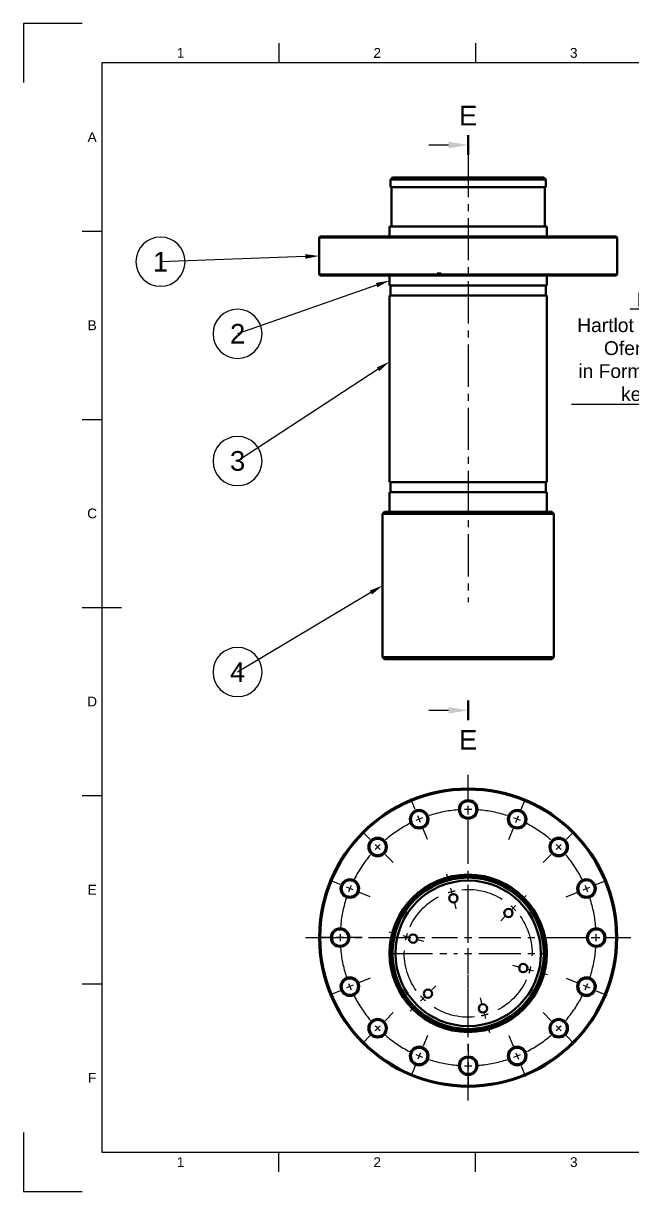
# Model space of a CAD drawing. Header units: millimetres. Extents: x 0 to 420, y 0 to 297.
# Drawn here: x 0 to 155, y 0 to 297 of the extents above; entities that cross this region are included whole.
import ezdxf
from ezdxf import colors
from ezdxf.entities.mleader import LeaderData, LeaderLine
from ezdxf.enums import TextEntityAlignment as Align
from ezdxf.math import Vec2, Vec3

# ---------------------------------------------------------------- set-up
doc = ezdxf.new("R2010")
doc.units = ezdxf.units.MM
doc.header["$LTSCALE"] = 0.75
doc.linetypes.add('CENTER2', pattern=[28.575, 19.05, -3.175, 3.175, -3.175])
for name, color, linetype, lineweight in [('Balloons', 7, 'Continuous', 25), ('Border', 7, 'Continuous', 25), ('Leaders', 7, 'Continuous', 25), ('Section Lines', 7, 'Continuous', 25), ('Smart Centers', 7, 'CENTER2', 25), ('Visible', 7, 'Continuous', 50)]:
    doc.layers.add(name, color=color, linetype=linetype, lineweight=lineweight)
doc.styles.add('FusionTitle', font='')
doc.styles.get("Standard").update_dxf_attribs({"font": 'arial.ttf'})
doc.styles.get('FusionTitle').set_extended_font_data('Arial Unicode MS')

# ---------------------------------------------------------------- blocks, each defined once
blk = doc.blocks.new('ISO_A3_SHEET')
at = {"layer": 'Border'}
for p, q in [((15, 297), (0, 297)), ((0, 297), (0, 282)), ((65, 292), (65, 287)), ((115, 292), (115, 287)), ((410, 287), (20, 287)), ((20, 287), (20, 10)), ((15, 244.16666), (20, 244.16666)), ((15, 196.33333), (20, 196.33333)), ((15, 148.5), (25, 148.5)), ((15, 100.66667), (20, 100.66667)), ((15, 52.83334), (20, 52.83334)), ((0, 15), (0, 0)), ((20, 10), (410, 10)), ((65, 5), (65, 10)), ((115, 5), (115, 10)), ((0, 0), (15, 0))]:
    blk.add_line(p, q, dxfattribs=at)
at = {"layer": 'Border', "style": 'FusionTitle'}
for s, p in [('1', (40, 289.5)), ('2', (90, 289.5)), ('3', (140, 289.5)), ('A', (17.5, 268.08333)), ('B', (17.5, 220.25)), ('C', (17.5, 172.41667)), ('D', (17.5, 124.58334)), ('E', (17.5, 76.75001)), ('F', (17.5, 28.91668)), ('1', (40, 7.5)), ('2', (90, 7.5)), ('3', (140, 7.5))]:
    blk.add_text(s, height=2.5, dxfattribs=at).set_placement(p, align=Align.MIDDLE)
blk = doc.blocks.new('*U7')
at = {"layer": 'Smart Centers', "color": 0, "ltscale": 0.75, "transparency": 16777216}
blk.add_line((0, 59.480847), (0, -54.233928), dxfattribs=at)
blk = doc.blocks.new('*B16')
at = {"transparency": 16777216}
for start, end in [(90, 270), (270, 90)]:
    blk.add_arc((0, 0), 6.25, start, end, dxfattribs=at)
at = {"transparency": 16777216, "insert": (0, 0), "char_height": 5, "attachment_point": 5}
blk.add_mtext('4', dxfattribs=at)
blk = doc.blocks.new('*B17')
at = {"transparency": 16777216}
for start, end in [(90, 270), (270, 90)]:
    blk.add_arc((0, 0), 6.25, start, end, dxfattribs=at)
at = {"transparency": 16777216, "insert": (0, 0), "char_height": 5, "attachment_point": 5}
blk.add_mtext('3', dxfattribs=at)
blk = doc.blocks.new('*B18')
at = {"transparency": 16777216}
for start, end in [(90, 270), (270, 90)]:
    blk.add_arc((0, 0), 6.25, start, end, dxfattribs=at)
at = {"transparency": 16777216, "insert": (0, 0), "char_height": 5, "attachment_point": 5}
blk.add_mtext('2', dxfattribs=at)
blk = doc.blocks.new('*B19')
at = {"transparency": 16777216}
for start, end in [(90, 270), (270, 90)]:
    blk.add_arc((0, 0), 6.25, start, end, dxfattribs=at)
at = {"transparency": 16777216, "insert": (0, 0), "char_height": 5, "attachment_point": 5}
blk.add_mtext('1', dxfattribs=at)
blk = doc.blocks.new('*U21')
at = {"layer": 'Smart Centers', "color": 0, "ltscale": 0.75, "transparency": 16777216}
for p, q in [((0, 2.678906), (0, 41.4)), ((-41.4, 0), (-2.678906, 0)), ((2.678906, 0), (41.4, 0)), ((0, -41.4), (0, -2.678906))]:
    blk.add_line(p, q, dxfattribs=at)
at = {"layer": 'Smart Centers', "color": 0, "linetype": 'Continuous', "ltscale": 0.75, "transparency": 16777216}
for p, q in [((-0.892969, 0), (0.892969, 0)), ((0, -0.892969), (0, 0.892969))]:
    blk.add_line(p, q, dxfattribs=at)
blk = doc.blocks.new('*U22')
at = {"layer": 'Smart Centers', "color": 0, "ltscale": 0.75, "transparency": 16777216}
for p, q in [((-13.491086, 32.570362), (-14.60894, 35.269101)), ((-10.322886, 24.92165), (-11.44074, 27.620389))]:
    blk.add_line(p, q, dxfattribs=at)
at = {"layer": 'Smart Centers', "color": 0, "linetype": 'Continuous', "ltscale": 0.75, "transparency": 16777216}
blk.add_line((-12.124188, 29.27038), (-12.807637, 30.920371), dxfattribs=at)
blk.add_arc((0, 0), 32.575, 110.929319, 114.070681, dxfattribs=at)
blk = doc.blocks.new('*U23')
at = {"layer": 'Smart Centers', "color": 0, "ltscale": 0.75, "transparency": 16777216}
for p, q in [((0, 35.253906), (0, 38.175)), ((0, 26.975), (0, 29.896094))]:
    blk.add_line(p, q, dxfattribs=at)
at = {"layer": 'Smart Centers', "color": 0, "linetype": 'Continuous', "ltscale": 0.75, "transparency": 16777216}
blk.add_line((0, 31.682031), (0, 33.467969), dxfattribs=at)
blk.add_arc((0, 0), 32.575, 88.429319, 91.570681, dxfattribs=at)
blk = doc.blocks.new('*U24')
at = {"layer": 'Smart Centers', "color": 0, "ltscale": 0.75, "transparency": 16777216}
for p, q in [((13.491086, 32.570362), (14.60894, 35.269101)), ((10.322886, 24.92165), (11.44074, 27.620389))]:
    blk.add_line(p, q, dxfattribs=at)
at = {"layer": 'Smart Centers', "color": 0, "linetype": 'Continuous', "ltscale": 0.75, "transparency": 16777216}
blk.add_line((12.124188, 29.27038), (12.807637, 30.920371), dxfattribs=at)
blk.add_arc((0, 0), 32.575, 65.929319, 69.070681, dxfattribs=at)
blk = doc.blocks.new('*U25')
at = {"layer": 'Smart Centers', "color": 0, "ltscale": 0.75, "transparency": 16777216}
for p, q in [((24.928276, 24.928276), (26.993801, 26.993801)), ((19.074205, 19.074205), (21.139731, 21.139731))]:
    blk.add_line(p, q, dxfattribs=at)
at = {"layer": 'Smart Centers', "color": 0, "linetype": 'Continuous', "ltscale": 0.75, "transparency": 16777216}
blk.add_line((22.402579, 22.402579), (23.665428, 23.665428), dxfattribs=at)
blk.add_arc((0, 0), 32.575, 43.429319, 46.570681, dxfattribs=at)
blk = doc.blocks.new('*U26')
at = {"layer": 'Smart Centers', "color": 0, "linetype": 'Continuous', "ltscale": 0.75, "transparency": 16777216}
blk.add_line((29.27038, 12.124188), (30.920371, 12.807637), dxfattribs=at)
at = {"layer": 'Smart Centers', "color": 0, "ltscale": 0.75, "transparency": 16777216}
for p, q in [((32.570362, 13.491086), (35.269101, 14.60894)), ((24.92165, 10.322886), (27.620389, 11.44074))]:
    blk.add_line(p, q, dxfattribs=at)
at = {"layer": 'Smart Centers', "color": 0, "linetype": 'Continuous', "ltscale": 0.75, "transparency": 16777216}
blk.add_arc((0, 0), 32.575, 20.929319, 24.070681, dxfattribs=at)
blk = doc.blocks.new('*U27')
at = {"layer": 'Smart Centers', "color": 0, "ltscale": 0.75, "transparency": 16777216}
for p, q in [((26.975, 0), (29.896094, 0)), ((35.253906, 0), (38.175, 0))]:
    blk.add_line(p, q, dxfattribs=at)
at = {"layer": 'Smart Centers', "color": 0, "linetype": 'Continuous', "ltscale": 0.75, "transparency": 16777216}
blk.add_line((31.682031, 0), (33.467969, 0), dxfattribs=at)
blk.add_arc((0, 0), 32.575, 358.429319, 1.570681, dxfattribs=at)
blk = doc.blocks.new('*U28')
at = {"layer": 'Smart Centers', "color": 0, "ltscale": 0.75, "transparency": 16777216}
for p, q in [((24.92165, -10.322886), (27.620389, -11.44074)), ((32.570362, -13.491086), (35.269101, -14.60894))]:
    blk.add_line(p, q, dxfattribs=at)
at = {"layer": 'Smart Centers', "color": 0, "linetype": 'Continuous', "ltscale": 0.75, "transparency": 16777216}
blk.add_line((29.27038, -12.124188), (30.920371, -12.807637), dxfattribs=at)
blk.add_arc((0, 0), 32.575, 335.929319, 339.070681, dxfattribs=at)
blk = doc.blocks.new('*U29')
at = {"layer": 'Smart Centers', "color": 0, "ltscale": 0.75, "transparency": 16777216}
for p, q in [((19.074205, -19.074205), (21.139731, -21.139731)), ((24.928276, -24.928276), (26.993801, -26.993801))]:
    blk.add_line(p, q, dxfattribs=at)
at = {"layer": 'Smart Centers', "color": 0, "linetype": 'Continuous', "ltscale": 0.75, "transparency": 16777216}
blk.add_line((22.402579, -22.402579), (23.665428, -23.665428), dxfattribs=at)
blk.add_arc((0, 0), 32.575, 313.429319, 316.570681, dxfattribs=at)
blk = doc.blocks.new('*U30')
at = {"layer": 'Smart Centers', "color": 0, "ltscale": 0.75, "transparency": 16777216}
for p, q in [((10.322886, -24.92165), (11.44074, -27.620389)), ((13.491086, -32.570362), (14.60894, -35.269101))]:
    blk.add_line(p, q, dxfattribs=at)
at = {"layer": 'Smart Centers', "color": 0, "linetype": 'Continuous', "ltscale": 0.75, "transparency": 16777216}
blk.add_line((12.124188, -29.27038), (12.807637, -30.920371), dxfattribs=at)
blk.add_arc((0, 0), 32.575, 290.929319, 294.070681, dxfattribs=at)
blk = doc.blocks.new('*U31')
at = {"layer": 'Smart Centers', "color": 0, "ltscale": 0.75, "transparency": 16777216}
for p, q in [((0, -26.975), (0, -29.896094)), ((0, -35.253906), (0, -38.175))]:
    blk.add_line(p, q, dxfattribs=at)
at = {"layer": 'Smart Centers', "color": 0, "linetype": 'Continuous', "ltscale": 0.75, "transparency": 16777216}
blk.add_line((0, -31.682031), (0, -33.467969), dxfattribs=at)
blk.add_arc((0, 0), 32.575, 268.429319, 271.570681, dxfattribs=at)
blk = doc.blocks.new('*U32')
at = {"layer": 'Smart Centers', "color": 0, "ltscale": 0.75, "transparency": 16777216}
for p, q in [((-10.322886, -24.92165), (-11.44074, -27.620389)), ((-13.491086, -32.570362), (-14.60894, -35.269101))]:
    blk.add_line(p, q, dxfattribs=at)
at = {"layer": 'Smart Centers', "color": 0, "linetype": 'Continuous', "ltscale": 0.75, "transparency": 16777216}
blk.add_line((-12.124188, -29.27038), (-12.807637, -30.920371), dxfattribs=at)
blk.add_arc((0, 0), 32.575, 245.929319, 249.070681, dxfattribs=at)
blk = doc.blocks.new('*U33')
at = {"layer": 'Smart Centers', "color": 0, "ltscale": 0.75, "transparency": 16777216}
for p, q in [((-19.074205, -19.074205), (-21.139731, -21.139731)), ((-24.928276, -24.928276), (-26.993801, -26.993801))]:
    blk.add_line(p, q, dxfattribs=at)
at = {"layer": 'Smart Centers', "color": 0, "linetype": 'Continuous', "ltscale": 0.75, "transparency": 16777216}
blk.add_line((-22.402579, -22.402579), (-23.665428, -23.665428), dxfattribs=at)
blk.add_arc((0, 0), 32.575, 223.429319, 226.570681, dxfattribs=at)
blk = doc.blocks.new('*U34')
at = {"layer": 'Smart Centers', "color": 0, "ltscale": 0.75, "transparency": 16777216}
for p, q in [((-24.92165, -10.322886), (-27.620389, -11.44074)), ((-32.570362, -13.491086), (-35.269101, -14.60894))]:
    blk.add_line(p, q, dxfattribs=at)
at = {"layer": 'Smart Centers', "color": 0, "linetype": 'Continuous', "ltscale": 0.75, "transparency": 16777216}
blk.add_line((-29.27038, -12.124188), (-30.920371, -12.807637), dxfattribs=at)
blk.add_arc((0, 0), 32.575, 200.929319, 204.070681, dxfattribs=at)
blk = doc.blocks.new('*U35')
at = {"layer": 'Smart Centers', "color": 0, "ltscale": 0.75, "transparency": 16777216}
for p, q in [((-35.253906, 0), (-38.175, 0)), ((-26.975, 0), (-29.896094, 0))]:
    blk.add_line(p, q, dxfattribs=at)
at = {"layer": 'Smart Centers', "color": 0, "linetype": 'Continuous', "ltscale": 0.75, "transparency": 16777216}
blk.add_line((-31.682031, 0), (-33.467969, 0), dxfattribs=at)
blk.add_arc((0, 0), 32.575, 178.429319, 181.570681, dxfattribs=at)
blk = doc.blocks.new('*U36')
at = {"layer": 'Smart Centers', "color": 0, "ltscale": 0.75, "transparency": 16777216}
for p, q in [((-32.570362, 13.491086), (-35.269101, 14.60894)), ((-24.92165, 10.322886), (-27.620389, 11.44074))]:
    blk.add_line(p, q, dxfattribs=at)
at = {"layer": 'Smart Centers', "color": 0, "linetype": 'Continuous', "ltscale": 0.75, "transparency": 16777216}
blk.add_line((-29.27038, 12.124188), (-30.920371, 12.807637), dxfattribs=at)
blk.add_arc((0, 0), 32.575, 155.929319, 159.070681, dxfattribs=at)
blk = doc.blocks.new('*U37')
at = {"layer": 'Smart Centers', "color": 0, "ltscale": 0.75, "transparency": 16777216}
for p, q in [((-24.928276, 24.928276), (-26.993801, 26.993801)), ((-19.074205, 19.074205), (-21.139731, 21.139731))]:
    blk.add_line(p, q, dxfattribs=at)
at = {"layer": 'Smart Centers', "color": 0, "linetype": 'Continuous', "ltscale": 0.75, "transparency": 16777216}
blk.add_line((-22.402579, 22.402579), (-23.665428, 23.665428), dxfattribs=at)
blk.add_arc((0, 0), 32.575, 133.429319, 136.570681, dxfattribs=at)
blk = doc.blocks.new('*U38')
at = {"layer": 'Smart Centers', "color": 0, "ltscale": 0.75, "transparency": 16777216}
for radius, start, end in [(32.58, 94.7132, 107.7868), (32.57, 72.2132, 85.2868), (32.58, 117.2132, 130.2868), (32.57, 49.7132, 62.7868), (32.57, 139.7132, 152.7868), (32.57, 27.2132, 40.2868), (32.58, 162.2132, 175.2868), (32.57, 4.7132, 17.7868), (32.57, 184.7132, 197.7868), (32.58, 342.2132, 355.2868), (32.57, 207.2132, 220.2868), (32.58, 319.7132, 332.7868), (32.57, 229.7132, 242.7868), (32.58, 297.2132, 310.2868), (32.57, 252.2132, 265.2868), (32.57, 274.7132, 287.7868)]:
    blk.add_arc((0, 0), radius, start, end, dxfattribs=at)
for name in ['*U23', '*U22', '*U24', '*U37', '*U25', '*U36', '*U26', '*U35', '*U27', '*U34', '*U28', '*U33', '*U29', '*U32', '*U30', '*U31']:
    blk.add_blockref(name, (0, 0), dxfattribs=at)
blk = doc.blocks.new('*U39')
at = {"layer": 'Smart Centers', "color": 0, "ltscale": 0.75, "transparency": 16777216}
for p, q in [((-4.899161, 18.283919), (-5.385636, 20.099468)), ((-3.974692, 14.833753), (-4.436927, 16.558836)), ((-3.025983, 11.293122), (-3.512458, 13.10867))]:
    blk.add_line(p, q, dxfattribs=at)
at = {"layer": 'Smart Centers', "color": 0, "ltscale": 0.75, "transparency": 16777216, "extrusion": (0, 0, -1)}
blk.add_arc((0, 0), 16.25, 71.85109, 78.14891, dxfattribs=at)
blk = doc.blocks.new('*U40')
at = {"layer": 'Smart Centers', "color": 0, "ltscale": 0.75, "transparency": 16777216}
for p, q in [((10.859061, 10.859061), (12.121909, 12.121909)), ((13.384758, 13.384758), (14.713831, 14.713831)), ((8.267139, 8.267139), (9.596212, 9.596212))]:
    blk.add_line(p, q, dxfattribs=at)
at = {"layer": 'Smart Centers', "color": 0, "ltscale": 0.75, "transparency": 16777216, "extrusion": (0, 0, -1)}
blk.add_arc((0, 0), 16.25, 131.85109, 138.14891, dxfattribs=at)
blk = doc.blocks.new('*U41')
at = {"layer": 'Smart Centers', "color": 0, "ltscale": 0.75, "transparency": 16777216}
for p, q in [((3.025983, -11.293122), (3.512458, -13.10867)), ((3.974692, -14.833753), (4.436927, -16.558836)), ((4.899161, -18.283919), (5.385636, -20.099468))]:
    blk.add_line(p, q, dxfattribs=at)
at = {"layer": 'Smart Centers', "color": 0, "ltscale": 0.75, "transparency": 16777216, "extrusion": (0, 0, -1)}
blk.add_arc((0, 0), 16.25, 251.85109, 258.14891, dxfattribs=at)
blk = doc.blocks.new('*U42')
at = {"layer": 'Smart Centers', "color": 0, "ltscale": 0.75, "transparency": 16777216}
for p, q in [((-18.283919, 4.899161), (-20.099468, 5.385636)), ((-14.833753, 3.974692), (-16.558836, 4.436927)), ((-11.293122, 3.025983), (-13.10867, 3.512458))]:
    blk.add_line(p, q, dxfattribs=at)
at = {"layer": 'Smart Centers', "color": 0, "ltscale": 0.75, "transparency": 16777216, "extrusion": (0, 0, -1)}
blk.add_arc((0, 0), 16.25, 11.85109, 18.14891, dxfattribs=at)
blk = doc.blocks.new('*U43')
at = {"layer": 'Smart Centers', "color": 0, "ltscale": 0.75, "transparency": 16777216}
for p, q in [((11.293122, -3.025983), (13.10867, -3.512458)), ((14.833753, -3.974692), (16.558836, -4.436927)), ((18.283919, -4.899161), (20.099468, -5.385636))]:
    blk.add_line(p, q, dxfattribs=at)
at = {"layer": 'Smart Centers', "color": 0, "ltscale": 0.75, "transparency": 16777216, "extrusion": (0, 0, -1)}
blk.add_arc((0, 0), 16.25, 191.85109, 198.14891, dxfattribs=at)
blk = doc.blocks.new('*U44')
at = {"layer": 'Smart Centers', "color": 0, "ltscale": 0.75, "transparency": 16777216}
for p, q in [((-8.267139, -8.267139), (-9.596212, -9.596212)), ((-10.859061, -10.859061), (-12.121909, -12.121909)), ((-13.384758, -13.384758), (-14.713831, -14.713831))]:
    blk.add_line(p, q, dxfattribs=at)
at = {"layer": 'Smart Centers', "color": 0, "ltscale": 0.75, "transparency": 16777216, "extrusion": (0, 0, -1)}
blk.add_arc((0, 0), 16.25, 311.85109, 318.14891, dxfattribs=at)
blk = doc.blocks.new('*U45')
at = {"layer": 'Smart Centers', "color": 0, "ltscale": 0.75, "transparency": 16777216}
for p, q in [((0, 2.678906), (0, 19.75)), ((-19.75, 0), (-2.678906, 0)), ((2.678906, 0), (19.75, 0)), ((0, -19.75), (0, -2.678906))]:
    blk.add_line(p, q, dxfattribs=at)
at = {"layer": 'Smart Centers', "color": 0, "linetype": 'Continuous', "ltscale": 0.75, "transparency": 16777216}
for p, q in [((-0.892969, 0), (0.892969, 0)), ((0, -0.892969), (0, 0.892969))]:
    blk.add_line(p, q, dxfattribs=at)
blk = doc.blocks.new('*U46')
at = {"layer": 'Smart Centers', "color": 0, "ltscale": 0.75, "transparency": 16777216, "extrusion": (0, 0, -1)}
for start, end in [(84.4563, 125.5437), (24.4563, 65.5437), (144.4563, 185.5437), (324.4563, 5.5437), (204.4563, 245.5437), (264.4563, 305.5437)]:
    blk.add_arc((0, 0), 16.25, start, end, dxfattribs=at)
at = {"layer": 'Smart Centers', "color": 0, "ltscale": 0.75, "transparency": 16777216}
for name in ['*U45', '*U39', '*U40', '*U42', '*U43', '*U44', '*U41']:
    blk.add_blockref(name, (0, 0), dxfattribs=at)

msp = doc.modelspace()

# ---------------------------------------------------------------- linework, layer by layer
at = {"layer": 'Section Lines', "lineweight": 50}
for p, q in [((113.1452, 268.5711), (113.1452, 263.5711)), ((113.1452, 119.8564), (113.1452, 124.8564))]:
    msp.add_line(p, q, dxfattribs=at)
at = {"layer": 'Section Lines'}
for p, q in [((108.1452, 266.0711), (103.1452, 266.0711)), ((108.1452, 122.3564), (103.1452, 122.3564))]:
    msp.add_line(p, q, dxfattribs=at)
for points in [[(108.1452, 266.9045), (113.1452, 266.0711), (108.1452, 265.2378)], [(108.1452, 123.1897), (113.1452, 122.3564), (108.1452, 121.523)]]:
    msp.add_solid(points, dxfattribs=at)
at = {"layer": 'Visible'}
for p, q in [((93.8952, 257.8403), (93.3952, 257.3403)), ((132.8952, 257.3403), (93.3952, 257.3403)), ((93.3952, 257.3403), (93.3952, 255.3403)), ((93.8952, 257.8403), (132.3952, 257.8403)), ((132.3952, 257.8403), (132.8952, 257.3403)), ((132.8952, 257.3403), (132.8952, 255.3403)), ((93.3952, 255.3403), (132.8952, 255.3403)), ((93.6452, 255.3403), (93.6452, 245.3403)), ((132.6452, 255.3403), (132.6452, 245.3403)), ((93.1452, 245.3403), (133.1452, 245.3403)), ((93.1452, 245.3403), (93.1452, 242.8403)), ((133.1452, 245.3403), (133.1452, 242.8403)), ((75.4952, 242.8403), (75.2452, 242.5903)), ((75.2452, 242.5903), (151.0452, 242.5903)), ((75.2452, 242.5903), (75.2452, 233.1403)), ((150.7952, 242.8403), (75.4952, 242.8403)), ((150.7952, 242.8403), (151.0452, 242.5903)), ((151.0452, 242.5903), (151.0452, 233.1403)), ((105.2616, 233.1403), (75.2452, 233.1403)), ((75.4952, 232.8903), (75.2452, 233.1403)), ((75.4952, 232.8903), (105.3103, 232.8903)), ((93.1452, 232.8903), (93.1452, 230.3403)), ((105.2616, 233.3903), (105.2616, 233.1403)), ((106.2423, 233.3903), (105.2616, 233.3903)), ((105.2616, 233.1403), (105.3103, 232.8903)), ((105.3103, 232.8903), (106.2911, 232.8903)), ((106.2423, 233.3903), (106.2423, 233.1403)), ((151.0452, 233.1403), (106.2423, 233.1403)), ((106.2423, 233.1403), (106.2911, 232.8903)), ((106.2911, 232.8903), (150.7952, 232.8903)), ((133.1452, 232.8903), (133.1452, 230.3403)), ((150.7952, 232.8903), (151.0452, 233.1403)), ((93.1452, 230.3403), (133.1452, 230.3403)), ((93.3952, 230.3403), (93.3952, 227.8403)), ((132.8952, 230.3403), (132.8952, 227.8403)), ((93.1452, 227.8403), (133.1452, 227.8403)), ((93.1452, 227.8403), (93.1452, 180.3403)), ((133.1452, 227.8403), (133.1452, 180.3403)), ((93.1452, 180.3403), (133.1452, 180.3403)), ((93.3952, 180.3403), (93.3952, 177.8403)), ((132.8952, 180.3403), (132.8952, 177.8403)), ((93.1452, 177.8403), (133.1452, 177.8403)), ((93.1452, 177.8403), (93.1452, 172.8403)), ((133.1452, 177.8403), (133.1452, 172.8403)), ((91.8952, 172.8403), (91.3952, 172.3403)), ((134.8952, 172.3403), (91.3952, 172.3403)), ((91.3952, 172.3403), (91.3952, 135.8403)), ((91.8952, 172.8403), (134.3952, 172.8403)), ((134.3952, 172.8403), (134.8952, 172.3403)), ((134.8952, 172.3403), (134.8952, 135.8403)), ((91.3952, 135.8403), (134.8952, 135.8403)), ((91.8952, 135.3403), (91.3952, 135.8403)), ((134.3952, 135.3403), (91.8952, 135.3403)), ((134.3952, 135.3403), (134.8952, 135.8403))]:
    msp.add_line(p, q, dxfattribs=at)
at = {"layer": 'Visible', "extrusion": (0, 0, -1)}
for centre, radius in [((-113.1452, 64.5812), 37.9), ((-113.1452, 97.1562), 2.35), ((-100.6793, 94.6766), 2.35), ((-125.6111, 94.6766), 2.35), ((-90.1112, 87.6152), 2.35), ((-136.1792, 87.6152), 2.35), ((-113.1452, 60.5812), 20), ((-83.0499, 77.0472), 2.35), ((-113.1452, 60.5812), 19.25), ((-113.1452, 60.5812), 18.5), ((-143.2406, 77.0472), 2.35), ((-109.3924, 74.5872), 1.0585), ((-123.3983, 70.8343), 1.0585), ((-80.5702, 64.5812), 2.35), ((-99.1393, 64.3341), 1.0585), ((-145.7202, 64.5812), 2.35), ((-127.1512, 56.8284), 1.0585), ((-83.0499, 52.1153), 2.35), ((-143.2406, 52.1153), 2.35), ((-102.8922, 50.3282), 1.0585), ((-116.8981, 46.5753), 1.0585), ((-90.1112, 41.5472), 2.35), ((-136.1792, 41.5472), 2.35), ((-100.6793, 34.4859), 2.35), ((-125.6111, 34.4859), 2.35), ((-113.1452, 32.0062), 2.35)]:
    msp.add_circle(centre, radius, dxfattribs=at)
at = {"layer": 'Visible'}
for centre, radius in [((113.1452, 64.5812), 37.65), ((113.1452, 97.1562), 2.1), ((100.6793, 94.6766), 2.1), ((125.6111, 94.6766), 2.1), ((90.1112, 87.6152), 2.1), ((136.1792, 87.6152), 2.1), ((113.1452, 60.5812), 19.75), ((83.0499, 77.0472), 2.1), ((143.2406, 77.0472), 2.1), ((80.5702, 64.5812), 2.1), ((145.7202, 64.5812), 2.1), ((83.0499, 52.1153), 2.1), ((143.2406, 52.1153), 2.1), ((90.1112, 41.5472), 2.1), ((136.1792, 41.5472), 2.1), ((100.6793, 34.4859), 2.1), ((125.6111, 34.4859), 2.1), ((113.1452, 32.0062), 2.1)]:
    msp.add_circle(centre, radius, dxfattribs=at)

# ---------------------------------------------------------------- block references
at = {"layer": 'Border'}
msp.add_blockref('ISO_A3_SHEET', (0, 0), dxfattribs=at)
at = {"layer": 'Smart Centers', "ltscale": 0.75}
for name, p in [('*U7', (113.1452, 204.0903)), ('*U21', (113.1452, 64.5812)), ('*U38', (113.1452, 64.5812)), ('*U46', (113.1452, 60.5812))]:
    msp.add_blockref(name, p, dxfattribs=at)

# ---------------------------------------------------------------- texts
at = {"layer": 'Section Lines', "char_height": 5, "attachment_point": 5}
for insert in [(113.1452, 273.5711), (113.1452, 114.8564)]:
    msp.add_mtext('E', dxfattribs=dict(at, insert=insert))

# ---------------------------------------------------------------- leaders
at = {"layer": 'Balloons'}
ml = msp.add_multileader_block('Standard', dxfattribs=at)
ml.set_content('*B19', color=256)
ml.set_leader_properties()
ml.build(insert=Vec2(0, 0))
ml.multileader.update_dxf_attribs({"has_dogleg": 0, "arrow_head_size": 3.5, "block_connection_type": 1})
ctx = ml.context
ctx.base_point, ctx.char_height, ctx.arrow_head_size = Vec3(34.8844, 236.4108), 3.5, 3.5
ctx.attachment_type = 1
notes = []
notes.append((ctx, [(1, (1, 1, 0), (42.8844, 236.4108), (-1, 0), 8, [(0, [(75.2452, 237.8653)], 0, [])])]))
ctx.block.insert = Vec3(34.8844, 236.4108)
ml = msp.add_multileader_block('Standard', dxfattribs=at)
ml.set_content('*B18', color=256)
ml.set_leader_properties()
ml.build(insert=Vec2(0, 0))
ml.multileader.update_dxf_attribs({"has_dogleg": 0, "arrow_head_size": 3.5, "block_connection_type": 1})
ctx = ml.context
ctx.base_point, ctx.char_height, ctx.arrow_head_size = Vec3(54.4952, 218.0903), 3.5, 3.5
ctx.attachment_type = 1
notes.append((ctx, [(0, (1, 1, 0), (46.4952, 218.0903), (1, 0), 8, [(0, [(93.1452, 231.6153)], 0, [])])]))
ctx.block.insert = Vec3(54.4952, 218.0903)
ml = msp.add_multileader_block('Standard', dxfattribs=at)
ml.set_content('*B17', color=256)
ml.set_leader_properties()
ml.build(insert=Vec2(0, 0))
ml.multileader.update_dxf_attribs({"has_dogleg": 0, "arrow_head_size": 3.5, "block_connection_type": 1})
ctx = ml.context
ctx.base_point, ctx.char_height, ctx.arrow_head_size = Vec3(54.4952, 185.7355), 3.5, 3.5
ctx.attachment_type = 1
notes.append((ctx, [(0, (1, 1, 0), (46.4952, 185.7355), (1, 0), 8, [(0, [(93.1452, 210.9855)], 0, [])])]))
ctx.block.insert = Vec3(54.4952, 185.7355)
ml = msp.add_multileader_block('Standard', dxfattribs=at)
ml.set_content('*B16', color=256)
ml.set_leader_properties()
ml.build(insert=Vec2(0, 0))
ml.multileader.update_dxf_attribs({"has_dogleg": 0, "arrow_head_size": 3.5, "block_connection_type": 1})
ctx = ml.context
ctx.base_point, ctx.char_height, ctx.arrow_head_size = Vec3(54.4952, 132.0903), 3.5, 3.5
ctx.attachment_type = 1
notes.append((ctx, [(0, (1, 1, 0), (46.4952, 132.0903), (1, 0), 8, [(0, [(91.3952, 154.0903)], 0, [])])]))
ctx.block.insert = Vec3(54.4952, 132.0903)
at = {"layer": 'Leaders'}
ml = msp.add_multileader_mtext('Standard', dxfattribs=at)
ml.set_content('Kehlnaht 3mm', color=256)
ml.set_leader_properties()
ml.build(insert=Vec2(0, 0))
ml.multileader.update_dxf_attribs({"text_left_attachment_type": 5, "text_right_attachment_type": 5, "dogleg_length": 3.5, "arrow_head_size": 3.5})
ctx = ml.context
ctx.base_point, ctx.char_height, ctx.arrow_head_size, ctx.landing_gap_size, ctx.plane_origin = Vec3(156.6991, 224.357), 3.5, 3.5, 0, Vec3(196.5654, 235.97)
ctx.left_attachment, ctx.right_attachment, ctx.text_align_type = 5, 5, 2
notes.append((ctx, [(0, (1, 1, 0), (191.0521, 224.357), (-1, 0), 3.5, [(0, [(196.5654, 233.47)], 0, [])])]))
ctx.mtext.insert, ctx.mtext.alignment, ctx.mtext.flow_direction = Vec3(187.5521, 228.5713), 3, 5
ml = msp.add_multileader_mtext('Standard', dxfattribs=at)
ml.set_content('Hartlot AgCu20Ni0,7\\POfenlöten vertikal\\P in Formiergas 5%H2\\Pkein Flussmittel', color=256)
ml.set_leader_properties()
ml.build(insert=Vec2(0, 0))
ml.multileader.update_dxf_attribs({"text_left_attachment_type": 5, "text_right_attachment_type": 5, "dogleg_length": 3.5, "arrow_head_size": 3.5})
ctx = ml.context
ctx.base_point, ctx.char_height, ctx.arrow_head_size, ctx.landing_gap_size, ctx.plane_origin = Vec3(140.0554, 200.1368), 3.5, 3.5, 0, Vec3(196.5654, 170.248)
ctx.left_attachment, ctx.right_attachment, ctx.text_align_type = 5, 5, 2
notes.append((ctx, [(0, (1, 1, 0), (189.2201, 200.1368), (-1, 0), 3.5, [(0, [(196.5654, 191.0095)], 0, [])])]))
ctx.mtext.insert, ctx.mtext.alignment, ctx.mtext.flow_direction = Vec3(185.7201, 222.0182), 3, 5
for ctx, leaders in notes:
    for number, flags, end, landing, length, lines in leaders:
        leader = LeaderData()
        leader.index, (leader.has_last_leader_line, leader.has_dogleg_vector, leader.attachment_direction) = number, flags
        leader.last_leader_point, leader.dogleg_vector, leader.dogleg_length = Vec3(end), Vec3(landing), length
        for number, points, colour, breaks in lines:
            line = LeaderLine()
            line.index, line.vertices, line.color, line.breaks = number, Vec3.list(points), colors.encode_raw_color(colour), breaks
            leader.lines.append(line)
        ctx.leaders.append(leader)

doc.saveas('drawing.dxf')
